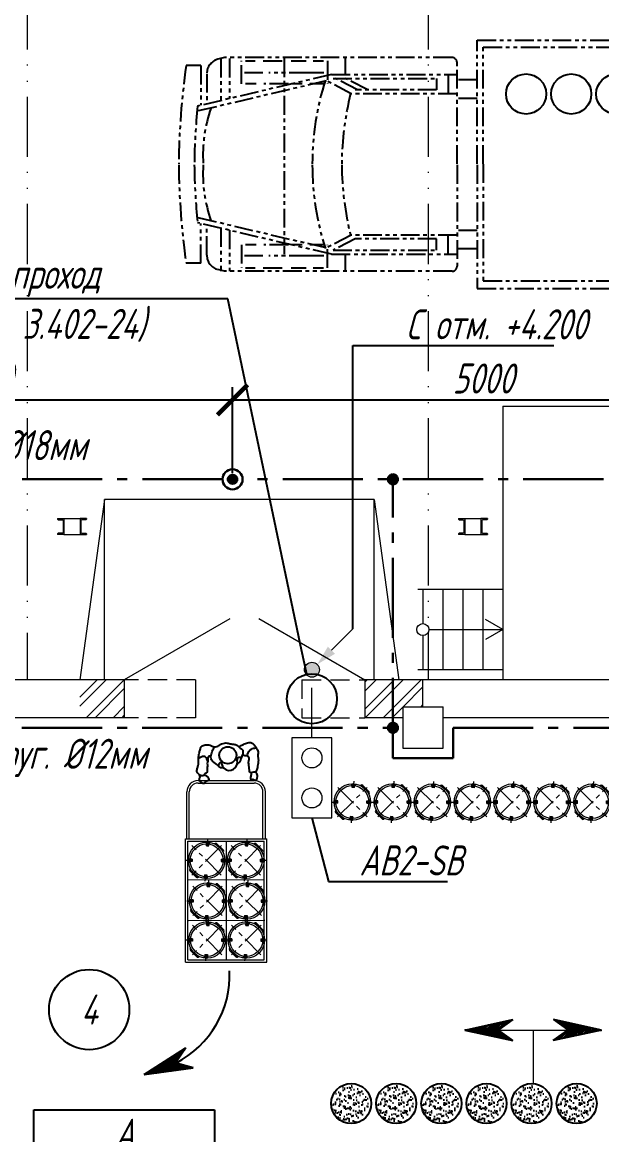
# Model space of a CAD drawing. Header units: millimetres. Extents: x -14296 to 10264, y -13087 to -5602.
# Drawn here: x -2922.3 to -2864.5, y -12672.6 to -12561.6 of the extents above; entities that cross this region are included whole.
import ezdxf
from ezdxf import colors
from ezdxf.entities.mleader import LeaderData, LeaderLine
from ezdxf.math import Vec2, Vec3

# ---------------------------------------------------------------- set-up
doc = ezdxf.new("R2010")
doc.units = ezdxf.units.MM
for name, pattern in [('ACAD_ISO12W100', [21, 12, -3, 0, -3, 0, -3]), ('CENTER', [50.8, 31.75, -6.35, 6.35, -6.35]), ('gost5', [7, 5, -2, 0]), ('gost6', [12, 8, -1.5, 1, -1.5]), ('HIDDEN2', [4.7625, 3.175, -1.5875]), ('PHANTOM2', [1.25, 0.625, -0.125, 0.125, -0.125, 0.125, -0.125])]:
    doc.linetypes.add(name, pattern=pattern)
doc.layers.get('Defpoints').update_dxf_attribs({"color": 33})
for name, color, linetype, lineweight in [('1', 4, 'Continuous', 15), ('Заземление (Вновь)', 6, 'gost6', 15), ('Заземление (Сущ)', 6, 'gost6', 25), ('КаБель контрольный (Вновь)', 142, 'gost5', 15), ('Линия выноска', 137, 'Continuous', 25), ('Размерная', 4, 'Continuous', 25), ('Рамка тонкая', 5, 'Continuous', 25), ('Строительный', 251, 'Continuous', 13), ('Текст', 7, 'Continuous', 20), ('Эл. аппараты (Вновь)', 93, 'Continuous', 15)]:
    doc.layers.add(name, color=color, linetype=linetype, lineweight=lineweight)
doc.layers.add('НОВЫЙ', color=7, linetype='Continuous')
doc.layers.add('орудован', color=7, linetype='Continuous')
doc.styles.add('gost shx', font='gost.shx', dxfattribs={"oblique": 15})
doc.styles.add('Simplex', font='simplex.shx', dxfattribs={"width": 0.7, "oblique": 15})
doc.dimstyles.new('ISO-25', dxfattribs={"dimtxt": 3, "dimasz": 2.5, "dimexe": 1.25, "dimexo": 0.625, "dimtad": 1, "dimtxsty": 'gost shx', "dimcen": 2.5, "dimclrt": 2, "dimadec": 0, "dimazin": 0, "dimtfac": 1, "dimtmove": 0, "dimatfit": 3, "dimfxl": 1, "dimarcsym": 0})

# ---------------------------------------------------------------- blocks, each defined once
blk = doc.blocks.new('*X471')
at = {"color": 0, "linetype": 'Continuous'}
for p, q in [((172.4, 557.87), (173.03, 558.51)), ((172.62, 557.88), (173.32, 558.57)), ((172.85, 557.88), (173.61, 558.64)), ((173.08, 557.88), (173.9, 558.7)), ((173.3, 557.88), (174.18, 558.76)), ((173.82, 558.18), (174.47, 558.83)), ((174.62, 558.75), (174.76, 558.89)), ((170.13, 557.86), (170.16, 557.88)), ((170.36, 557.86), (170.45, 557.95)), ((170.59, 557.86), (170.73, 558.01)), ((170.81, 557.86), (171.02, 558.07)), ((171.04, 557.86), (171.31, 558.13)), ((171.26, 557.86), (171.6, 558.2)), ((171.49, 557.87), (171.88, 558.26)), ((171.72, 557.87), (172.17, 558.32)), ((171.94, 557.87), (172.46, 558.39)), ((172.17, 557.87), (172.75, 558.45))]:
    blk.add_line(p, q, dxfattribs=at)
blk = doc.blocks.new('A$C54072D2E')
at = {"layer": 'НОВЫЙ', "color": 3}
for p, q in [((-1.44, 1.06), (0, 0.05)), ((3.37, 0.06), (-1.44, 1.06)), ((3.37, 0.06), (-1.42, -1.04)), ((-1.42, -1.04), (0, 0)), ((0, 0.05), (3.37, 0.06)), ((0, 0), (3.37, 0.06))]:
    blk.add_line(p, q, dxfattribs=at)
at = {"layer": 'НОВЫЙ', "color": 3, "xscale": -1, "rotation": 0.6223394794367199}
blk.add_blockref('*X471', (179.46, -555.91), dxfattribs=at)
at = {"layer": 'НОВЫЙ', "color": 3, "rotation": 180.6223394794367}
blk.add_blockref('*X471', (167.34, 559.73), dxfattribs=at)
blk = doc.blocks.new('A$C4C4C6647')
for p, q in [((-14.9, 15.3), (-14.9, -0.7)), ((-8.5, 15.3), (-14.9, 15.3)), ((-13.4, 14), (-14, 13.4)), ((-14, 13.4), (-14, 1.2)), ((-9.1, 14), (-13.4, 14)), ((-9.1, 14), (-8.5, 14.6)), ((-8.5, 15.3), (-8.5, 14.6)), ((-14, 1.2), (-13.4, 0.6)), ((-13.4, 0.6), (-9.1, 0.6)), ((-9.1, 0.6), (-8.5, 0)), ((-8.5, 0), (-8.5, -0.7)), ((-14.9, -0.7), (-8.5, -0.7))]:
    blk.add_line(p, q)
at = {"layer": 'Defpoints', "color": 0, "linetype": 'ByBlock'}
for p in [(-14.9, -0.6), (-8.5, -0.6)]:
    blk.add_point(p, dxfattribs=at)
blk = doc.blocks.new('A$C59454A50')
at = {"layer": '1', "color": 3}
for p, q in [((-0.8, 0.8), (0.8, 0.8)), ((-0.8, -0.8), (0.8, -0.8))]:
    blk.add_line(p, q, dxfattribs=at)
at = {"layer": '1', "color": 3, "yscale": 0.1, "zscale": 0.1}
for p, xscale in [((-2.29, -0.73), -0.1), ((2.29, -0.73), 0.1)]:
    blk.add_blockref('A$C4C4C6647', p, dxfattribs=dict(at, xscale=xscale))
blk = doc.blocks.new('A$C13DC7972')
at = {"layer": '1', "color": 3}
for p, q in [((-1.47, 1.47), (-1.03, 1.03)), ((-1.36, 1.19), (-1.39, 1.16)), ((-1.39, 1.16), (-1.28, 1.05)), ((-1.11, 0.94), (-1.37, 1.2)), ((-1.33, 1.16), (-1.3, 1.2)), ((-1.32, 1.22), (-1.21, 1.11)), ((-1.08, 1.37), (-1.31, 1.14)), ((-1.22, 1.32), (-1.11, 1.21)), ((-1.21, 1.11), (-1.11, 1.21)), ((-0.94, 1.11), (-1.2, 1.37)), ((-1.2, 1.3), (-1.16, 1.33)), ((-1.2, 1.03), (-1.03, 1.2)), ((-1.05, 1.26), (-1.18, 1.39)), ((-1.15, 1.36), (-1.13, 1.38)), ((-1.13, 1.38), (-1.06, 1.32)), ((-1.11, 0.94), (-0.94, 1.11)), ((-1.06, 1.32), (-1.09, 1.29)), ((1.01, 1.05), (1.29, 1.29)), ((1.56, 1.37), (1.09, 0.96)), ((1.26, 0.95), (1.1, 1.13)), ((1.13, 1.19), (1.27, 1.31)), ((1.22, 1.31), (1.15, 1.25)), ((1.15, 1.25), (1.17, 1.22)), ((1.17, 1.29), (1.38, 1.05)), ((1.17, 0.87), (1.45, 1.11)), ((1.3, 1.24), (1.19, 1.14)), ((1.28, 1.03), (1.19, 1.14)), ((1.24, 1.28), (1.22, 1.31)), ((1.28, 1.22), (1.25, 1.26)), ((1.39, 1.13), (1.28, 1.03)), ((1.41, 1.08), (1.37, 1.11)), ((-1.91, 0.45), (-1.91, -0.45)), ((-1.86, 0.45), (-1.86, -0.45)), ((-1.76, 0.6), (-1.72, 0.6)), ((-1.28, 1.05), (-1.25, 1.08)), ((1.17, 0.87), (1.01, 1.05)), ((1.34, 0.97), (1.32, 1)), ((1.46, 1.07), (1.34, 0.97)), ((1.43, 1.1), (1.46, 1.07)), ((1.76, 0.6), (1.72, 0.6)), ((1.86, 0.45), (1.86, -0.45)), ((1.91, 0.45), (1.91, -0.45)), ((-1.76, -0.6), (-1.72, -0.6)), ((-1.09, -0.96), (-1.56, -1.37)), ((-1.32, -0.97), (-1.46, -1.09)), ((-1.17, -0.87), (-1.45, -1.11)), ((-1.45, -1.04), (-1.38, -0.98)), ((-1.43, -1.06), (-1.45, -1.04)), ((-1.43, -0.99), (-1.22, -1.23)), ((-1.37, -1.11), (-1.41, -1.08)), ((-1.39, -1.13), (-1.28, -1.03)), ((-1.38, -0.98), (-1.36, -1)), ((-1.01, -1.05), (-1.29, -1.29)), ((-1.19, -1.14), (-1.28, -1.03)), ((-1.1, -1.13), (-1.26, -0.95)), ((-1.01, -1.05), (-1.17, -0.87)), ((0.94, -1.11), (1.11, -0.94)), ((1.03, -1.03), (1.47, -1.47)), ((1.03, -1.2), (1.2, -1.03)), ((1.11, -0.94), (1.37, -1.2)), ((1.37, -1.08), (1.14, -1.31)), ((1.26, -1.05), (1.39, -1.18)), ((1.32, -1.06), (1.29, -1.09)), ((1.38, -1.13), (1.32, -1.06)), ((1.76, -0.6), (1.72, -0.6)), ((-1.3, -1.24), (-1.19, -1.14)), ((-1.25, -1.26), (-1.28, -1.22)), ((-1.28, -1.28), (-1.25, -1.31)), ((-1.25, -1.31), (-1.13, -1.21)), ((-1.13, -1.21), (-1.16, -1.18)), ((0.94, -1.11), (1.2, -1.37)), ((1.05, -1.28), (1.08, -1.25)), ((1.16, -1.39), (1.05, -1.28)), ((1.11, -1.21), (1.21, -1.11)), ((1.22, -1.32), (1.11, -1.21)), ((1.16, -1.33), (1.2, -1.3)), ((1.19, -1.36), (1.16, -1.39)), ((1.32, -1.22), (1.21, -1.11)), ((1.3, -1.2), (1.33, -1.16)), ((1.36, -1.15), (1.38, -1.13))]:
    blk.add_line(p, q, dxfattribs=at)
at = {"layer": '1', "color": 3, "linetype": 'CENTER', "ltscale": 0.07}
for p, q in [((0, 2.07), (0, -2.08)), ((-2.08, 0), (2.07, 0))]:
    blk.add_line(p, q, dxfattribs=at)
at = {"layer": '1', "color": 3}
for radius in [1.82, 1.64]:
    blk.add_circle((0, 0), radius, dxfattribs=at)
for centre, radius, start, end in [((-1.23, 1.23), 0.09, 83.948, 186.052), ((-1.23, 1.23), 0.09, 263.948, 6.052), ((1.3, 1.15), 0.09, 170.2901, 272.3942), ((1.3, 1.15), 0.09, 350.2901, 92.3942), ((-1.76, 0.45), 0.15, 90, 180), ((-1.76, 0.45), 0.1, 90, 180), ((1.76, 0.45), 0.15, 0, 90), ((1.76, 0.45), 0.1, 0, 90), ((-1.76, -0.45), 0.15, 180, 270), ((-1.76, -0.45), 0.1, 180, 270), ((-1.3, -1.15), 0.09, 350.2901, 92.3942), ((1.76, -0.45), 0.15, 270, 0), ((1.76, -0.45), 0.1, 270, 0), ((-1.3, -1.15), 0.09, 170.2901, 272.3942), ((1.23, -1.23), 0.09, 83.948, 186.052), ((1.23, -1.23), 0.09, 263.948, 6.052)]:
    blk.add_arc(centre, radius, start, end, dxfattribs=at)
blk = doc.blocks.new('A$C2C4D244A')
at = {"layer": 'Эл. аппараты (Вновь)'}
for p, q in [((4, 8), (0, 8)), ((0, 8), (0, 0)), ((4, 0), (4, 8)), ((0, 0), (4, 0))]:
    blk.add_line(p, q, dxfattribs=at)
for centre in [(2, 6), (2, 2)]:
    blk.add_circle(centre, 1, dxfattribs=at)
blk = doc.blocks.new('_None')
blk = doc.blocks.new('_DotBlank')
at = {"color": 0, "linetype": 'ByBlock', "lineweight": -2}
blk.add_line((-0.5, 0), (-1, 0), dxfattribs=at)
blk.add_circle((0, 0), 0.5, dxfattribs=at)
blk = doc.blocks.new('_ArchTick')
at = {"color": 0, "const_width": 0.15}
blk.add_lwpolyline([(-0.5, -0.5), (0.5, 0.5)], dxfattribs=at)
blk = doc.blocks.new('*D1055')
at = {"layer": 'Defpoints', "color": 0, "lineweight": 15, "transparency": 16777216}
for p in [(-2901.31, -12599.24), (-2951.31, -12607.17), (-2901.31, -12607.17)]:
    blk.add_point(p, dxfattribs=at)
at = {"layer": 'Размерная', "color": 0, "lineweight": -2, "transparency": 16777216}
for p, q in [((-2951.31, -12606.55), (-2951.31, -12597.99)), ((-2901.31, -12606.55), (-2901.31, -12597.99)), ((-2951.31, -12599.24), (-2901.31, -12599.24))]:
    blk.add_line(p, q, dxfattribs=at)
at = {"layer": 'Размерная', "color": 0, "lineweight": -2, "transparency": 16777216, "xscale": 3, "yscale": 3, "zscale": 3, "rotation": 180}
blk.add_blockref('_ArchTick', (-2951.31, -12599.24), dxfattribs=at)
at = {"layer": 'Размерная', "color": 0, "lineweight": -2, "transparency": 16777216, "xscale": 3, "yscale": 3, "zscale": 3}
blk.add_blockref('_ArchTick', (-2901.31, -12599.24), dxfattribs=at)
at = {"layer": 'Размерная', "color": 2, "lineweight": 20, "transparency": 16777216, "insert": (-2926.31, -12597.11), "char_height": 3, "attachment_point": 5, "style": 'Simplex'}
blk.add_mtext('5000', dxfattribs=at)
blk = doc.blocks.new('*D1057')
at = {"layer": 'Defpoints', "color": 0, "lineweight": 15, "transparency": 16777216}
for p in [(-2851.31, -12599.24), (-2901.31, -12607.17), (-2851.31, -12607.17)]:
    blk.add_point(p, dxfattribs=at)
at = {"layer": 'Размерная', "color": 0, "lineweight": -2, "transparency": 16777216}
for p, q in [((-2901.31, -12606.55), (-2901.31, -12597.99)), ((-2851.31, -12606.55), (-2851.31, -12597.99)), ((-2901.31, -12599.24), (-2851.31, -12599.24))]:
    blk.add_line(p, q, dxfattribs=at)
at = {"layer": 'Размерная', "color": 0, "lineweight": -2, "transparency": 16777216, "xscale": 3, "yscale": 3, "zscale": 3, "rotation": 180}
blk.add_blockref('_ArchTick', (-2901.31, -12599.24), dxfattribs=at)
at = {"layer": 'Размерная', "color": 0, "lineweight": -2, "transparency": 16777216, "xscale": 3, "yscale": 3, "zscale": 3}
blk.add_blockref('_ArchTick', (-2851.31, -12599.24), dxfattribs=at)
at = {"layer": 'Размерная', "color": 2, "lineweight": 20, "transparency": 16777216, "insert": (-2876.31, -12597.11), "char_height": 3, "attachment_point": 5, "style": 'Simplex'}
blk.add_mtext('5000', dxfattribs=at)

msp = doc.modelspace()

# ---------------------------------------------------------------- hatches: boundary and pattern name
h = msp.add_hatch()
h.set_pattern_fill('AR-SAND', color=256, scale=0.013959, angle=17.7879354)
h.set_pattern_definition([(55.287935, (-3389.0016, -13171.4885), (-0.22996813, 0.64367642), [0, -0.53891865, 0, -0.60273797, 0, -0.5761466]), (25.28794, (-3389.0016, -13171.4885), (0.2918029, 1.1444531), [0, -0.29073243, 0, -0.4857359, 0, -0.18613967]), (345.28794, (-3389.4169, -13171.6217), (1.05072796, 0.33921465), [0, -0.17727587, 0, -0.63819314, 0, -0.8331966]), (335.28794, (-3389.4169, -13171.6217), (0.9198104, 0.6219095), [0, -0.08863794, 0, -0.41837106, 0, -0.47864486])])
h.paths.add_polyline_path([(-2891.32169, -12670.11448, 1), (-2887.77731, -12668.97732, 1)])
h = msp.add_hatch()
h.set_pattern_fill('AR-SAND', color=256, scale=0.013959, angle=17.7879354)
h.set_pattern_definition([(55.287935, (-3384.5016, -13171.4885), (-0.22996813, 0.64367642), [0, -0.53891865, 0, -0.60273797, 0, -0.5761466]), (25.28794, (-3384.5016, -13171.4885), (0.2918029, 1.1444531), [0, -0.29073243, 0, -0.4857359, 0, -0.18613967]), (345.28794, (-3384.9169, -13171.6217), (1.05072796, 0.33921465), [0, -0.17727587, 0, -0.63819314, 0, -0.8331966]), (335.28794, (-3384.9169, -13171.6217), (0.9198104, 0.6219095), [0, -0.08863794, 0, -0.41837106, 0, -0.47864486])])
h.paths.add_polyline_path([(-2886.82169, -12670.11448, 1), (-2883.27731, -12668.97732, 1)])
h = msp.add_hatch()
h.set_pattern_fill('AR-SAND', color=256, scale=0.013959, angle=17.7879354)
h.set_pattern_definition([(55.287935, (-3380.0016, -13171.4885), (-0.22996813, 0.64367642), [0, -0.53891865, 0, -0.60273797, 0, -0.5761466]), (25.28794, (-3380.0016, -13171.4885), (0.2918029, 1.1444531), [0, -0.29073243, 0, -0.4857359, 0, -0.18613967]), (345.28794, (-3380.4169, -13171.6217), (1.05072796, 0.33921465), [0, -0.17727587, 0, -0.63819314, 0, -0.8331966]), (335.28794, (-3380.4169, -13171.6217), (0.9198104, 0.6219095), [0, -0.08863794, 0, -0.41837106, 0, -0.47864486])])
h.paths.add_polyline_path([(-2882.32169, -12670.11448, 1), (-2878.77731, -12668.97732, 1)])
h = msp.add_hatch()
h.set_pattern_fill('AR-SAND', color=256, scale=0.013959, angle=17.7879354)
h.set_pattern_definition([(55.287935, (-3375.5016, -13171.4885), (-0.22996813, 0.64367642), [0, -0.53891865, 0, -0.60273797, 0, -0.5761466]), (25.28794, (-3375.5016, -13171.4885), (0.2918029, 1.1444531), [0, -0.29073243, 0, -0.4857359, 0, -0.18613967]), (345.28794, (-3375.9169, -13171.6217), (1.05072796, 0.33921465), [0, -0.17727587, 0, -0.63819314, 0, -0.8331966]), (335.28794, (-3375.9169, -13171.6217), (0.9198104, 0.6219095), [0, -0.08863794, 0, -0.41837106, 0, -0.47864486])])
h.paths.add_polyline_path([(-2877.82169, -12670.11448, 1), (-2874.27731, -12668.97732, 1)])
h = msp.add_hatch()
h.set_pattern_fill('AR-SAND', color=256, scale=0.013959, angle=17.7879354)
h.set_pattern_definition([(55.287935, (-3371.0016, -13171.4885), (-0.22996813, 0.64367642), [0, -0.53891865, 0, -0.60273797, 0, -0.5761466]), (25.28794, (-3371.0016, -13171.4885), (0.2918029, 1.1444531), [0, -0.29073243, 0, -0.4857359, 0, -0.18613967]), (345.28794, (-3371.4169, -13171.6217), (1.05072796, 0.33921465), [0, -0.17727587, 0, -0.63819314, 0, -0.8331966]), (335.28794, (-3371.4169, -13171.6217), (0.9198104, 0.6219095), [0, -0.08863794, 0, -0.41837106, 0, -0.47864486])])
h.paths.add_polyline_path([(-2873.32169, -12670.11448, 1), (-2869.77731, -12668.97732, 1)])
h = msp.add_hatch()
h.set_pattern_fill('AR-SAND', color=256, scale=0.013959, angle=17.7879354)
h.set_pattern_definition([(55.287935, (-3366.5016, -13171.4885), (-0.22996813, 0.64367642), [0, -0.53891865, 0, -0.60273797, 0, -0.5761466]), (25.28794, (-3366.5016, -13171.4885), (0.2918029, 1.1444531), [0, -0.29073243, 0, -0.4857359, 0, -0.18613967]), (345.28794, (-3366.9169, -13171.6217), (1.05072796, 0.33921465), [0, -0.17727587, 0, -0.63819314, 0, -0.8331966]), (335.28794, (-3366.9169, -13171.6217), (0.9198104, 0.6219095), [0, -0.08863794, 0, -0.41837106, 0, -0.47864486])])
h.paths.add_polyline_path([(-2868.82169, -12670.11448, 1), (-2865.27731, -12668.97732, 1)])
at = {"layer": 'Заземление (Вновь)'}
msp.add_hatch(color=256, dxfattribs=at).paths.add_polyline_path([(-2900.80898, -12607.17393, 1), (-2901.80898, -12607.17393, 1)])
at = {"layer": 'Заземление (Сущ)', "lineweight": 30}
for points in [[(-2884.80898, -12607.17393, 1), (-2885.80898, -12607.17393, 1)], [(-2884.80898, -12631.97393, 1), (-2885.80898, -12631.97393, 1)]]:
    msp.add_hatch(color=256, dxfattribs=at).paths.add_polyline_path(points)
at = {"layer": 'КаБель контрольный (Вновь)', "linetype": 'ByBlock'}
msp.add_hatch(color=256, dxfattribs=at).paths.add_polyline_path([(-2894.13928, -12626.17393, 1), (-2892.63928, -12626.17393, 1)])
at = {"layer": 'Строительный'}
h = msp.add_hatch(dxfattribs=at)
h.set_pattern_fill('ANSI32', color=256, scale=0.2)
h.set_pattern_definition([(45, (-3538.7162, -13086.7406), (-1.3470384, 1.3470384), []), (45, (-3537.8182, -13086.7406), (-1.3470384, 1.3470384), [])])
h.paths.add_polyline_path([(-2884.30898, -12629.88466), (-2882.30898, -12629.88466), (-2882.30898, -12627.17393), (-2888.10898, -12627.17393), (-2888.10898, -12630.97393), (-2884.30898, -12630.97393)])
h.paths.add_polyline_path([(-2912.10898, -12630.97393), (-2912.10898, -12627.17393), (-2916.54897, -12627.17393), (-2916.54897, -12630.97393)])

# ---------------------------------------------------------------- linework, layer by layer
at = {"color": 3, "linetype": 'PHANTOM2', "ltscale": 3}
for p, q in [((-2876.89021, -12563.35256), (-2839.42516, -12563.35256)), ((-2876.89021, -12575.6815), (-2876.89021, -12563.35256)), ((-2876.28929, -12564.03886), (-2840.11192, -12564.03886)), ((-2876.28929, -12575.6815), (-2876.28929, -12564.03886)), ((-2902.12295, -12565.07458), (-2902.76398, -12565.24634)), ((-2902.49057, -12565.18183), (-2902.49057, -12569.3747)), ((-2879.40968, -12565.07471), (-2902.12345, -12565.07471)), ((-2901.62809, -12565.18183), (-2901.62809, -12569.17147)), ((-2900.4125, -12567.71469), (-2900.4125, -12565.41999)), ((-2900.01189, -12565.41999), (-2899.05491, -12565.41999)), ((-2898.24321, -12565.41999), (-2896.01112, -12565.41999)), ((-2896.16466, -12565.16335), (-2896.16466, -12584.68759)), ((-2895.46999, -12565.41999), (-2893.95481, -12565.41999)), ((-2893.25133, -12565.41999), (-2892.2494, -12565.41999)), ((-2891.84879, -12565.41999), (-2891.84879, -12567.71469)), ((-2890.0668, -12565.18183), (-2890.0668, -12566.76934)), ((-2878.90968, -12575.6815), (-2878.90968, -12565.57471)), ((-2904.47738, -12565.87907), (-2905.93766, -12565.87907)), ((-2891.43988, -12566.77087), (-2904.79146, -12569.91684)), ((-2904.47738, -12565.87907), (-2904.47738, -12569.84284)), ((-2903.87575, -12566.69523), (-2903.87575, -12569.69733)), ((-2898.29732, -12566.60134), (-2900.10888, -12566.60134)), ((-2893.79247, -12566.60134), (-2897.70207, -12566.60134)), ((-2892.20105, -12566.60134), (-2894.00054, -12566.60134)), ((-2891.43988, -12566.76934), (-2878.90968, -12566.76934)), ((-2879.81421, -12566.76934), (-2879.81421, -12568.68829)), ((-2891.97019, -12567.40126), (-2904.84341, -12570.43451)), ((-2898.94669, -12567.71469), (-2900.01189, -12567.71469)), ((-2895.74056, -12567.71469), (-2898.1891, -12567.71469)), ((-2894.37034, -12567.71469), (-2895.43554, -12567.71469)), ((-2892.20579, -12567.71469), (-2893.61275, -12567.71469)), ((-2889.47014, -12568.68829), (-2892.04098, -12567.33238)), ((-2891.28394, -12567.17413), (-2880.9506, -12567.17413)), ((-2888.84698, -12568.30975), (-2891.04873, -12567.17413)), ((-2887.82768, -12568.30975), (-2890.02943, -12567.17413)), ((-2880.9506, -12567.17413), (-2880.9506, -12568.30975)), ((-2876.89021, -12567.31641), (-2878.90968, -12567.31641)), ((-2878.90968, -12568.68829), (-2889.54228, -12568.68829)), ((-2880.9506, -12568.30975), (-2889.0822, -12568.30975)), ((-2876.89021, -12569.15171), (-2879.00334, -12569.15171)), ((-2878.90968, -12575.80041), (-2878.90968, -12585.9072)), ((-2876.89021, -12575.80041), (-2876.89021, -12588.12935)), ((-2876.28929, -12575.71693), (-2876.28929, -12587.35957)), ((-2891.97019, -12584.08065), (-2904.84341, -12581.04739)), ((-2891.43988, -12584.71104), (-2904.79146, -12581.56506)), ((-2904.47738, -12585.60284), (-2904.47738, -12581.63907)), ((-2903.87575, -12584.78668), (-2903.87575, -12581.78458)), ((-2902.49057, -12582.10721), (-2902.49057, -12586.4072)), ((-2901.62809, -12582.31043), (-2901.62809, -12586.4072)), ((-2876.89021, -12582.3302), (-2879.00334, -12582.3302)), ((-2889.47014, -12582.79362), (-2892.04098, -12584.14953)), ((-2889.0822, -12583.17216), (-2891.28394, -12584.30778)), ((-2878.90968, -12582.79362), (-2889.54228, -12582.79362)), ((-2880.9506, -12583.17216), (-2889.0822, -12583.17216)), ((-2880.9506, -12584.30778), (-2880.9506, -12583.17216)), ((-2879.81421, -12584.71257), (-2879.81421, -12582.79362)), ((-2900.4125, -12583.76721), (-2900.4125, -12586.06192)), ((-2898.94669, -12583.76721), (-2900.01189, -12583.76721)), ((-2895.74056, -12583.76721), (-2898.1891, -12583.76721)), ((-2894.37034, -12583.76721), (-2895.43554, -12583.76721)), ((-2892.20579, -12583.76721), (-2893.61275, -12583.76721)), ((-2891.84879, -12586.06192), (-2891.84879, -12583.76721)), ((-2891.43988, -12584.71257), (-2878.90968, -12584.71257)), ((-2891.28394, -12584.30778), (-2880.9506, -12584.30778)), ((-2890.0668, -12584.71257), (-2890.0668, -12586.4072)), ((-2876.89021, -12584.1655), (-2878.90968, -12584.1655)), ((-2904.47738, -12585.60284), (-2905.93766, -12585.60284)), ((-2898.29732, -12584.88057), (-2900.10888, -12584.88057)), ((-2893.79247, -12584.88057), (-2897.70207, -12584.88057)), ((-2892.20105, -12584.88057), (-2894.00054, -12584.88057)), ((-2902.12295, -12586.40733), (-2902.76398, -12586.23557)), ((-2879.40968, -12586.4072), (-2902.12345, -12586.4072)), ((-2900.01189, -12586.06192), (-2899.05491, -12586.06192)), ((-2898.24321, -12586.06192), (-2896.01112, -12586.06192)), ((-2895.46999, -12586.06192), (-2893.95481, -12586.06192)), ((-2893.25133, -12586.06192), (-2892.2494, -12586.06192)), ((-2876.28929, -12587.35957), (-2840.11192, -12587.35957)), ((-2876.89021, -12588.12935), (-2839.42516, -12588.12935))]:
    msp.add_line(p, q, dxfattribs=at)
for centre, radius, start, end in [((-2902.37575, -12566.69523), 1.5, 105, 180), ((-2879.40968, -12565.57471), 0.5, 0, 90), ((-2831.23421, -12576.46612), 75.44993, 171.9337007, 179.4041593), ((-2866.39772, -12575.63366), 26.95344, 162.0620922, 180.1016922), ((-2859.53599, -12576.0152), 30.88787, 166.2137243, 179.38099), ((-2843.22657, -12576.3566), 61.90077, 174.0285083, 179.3751089), ((-2890.46875, -12574.777), 13.79105, 160.1973035, 183.7605018), ((-2831.23421, -12575.01579), 75.44993, 180.5958407, 188.0662993), ((-2843.22657, -12575.1253), 61.90077, 180.6248911, 185.9714917), ((-2890.46875, -12576.70491), 13.79105, 176.2394982, 199.8026965), ((-2866.39772, -12575.84824), 26.95344, 179.8983078, 197.9379078), ((-2859.53599, -12575.46671), 30.88787, 180.61901, 193.7862757), ((-2902.37575, -12584.78668), 1.5, 180, 255), ((-2879.40968, -12585.9072), 0.5, 270, 0)]:
    msp.add_arc(centre, radius, start, end, dxfattribs=at)
at = {"layer": '1', "color": 3}
for p, q in [((-2904.74847, -12637.24362), (-2899.14847, -12637.24362)), ((-2904.74847, -12637.49362), (-2899.14847, -12637.49362)), ((-2905.87347, -12643.04862), (-2905.87347, -12638.36862)), ((-2905.62347, -12643.04862), (-2905.62347, -12638.36862)), ((-2898.27347, -12643.04862), (-2898.27347, -12638.36862)), ((-2898.02347, -12643.04862), (-2898.02347, -12638.36862)), ((-2906.00847, -12655.36862), (-2906.00847, -12643.04862)), ((-2906.00847, -12643.04862), (-2897.88847, -12643.04862)), ((-2905.75847, -12655.11862), (-2905.75847, -12643.29862)), ((-2905.75847, -12643.29862), (-2898.13847, -12643.29862)), ((-2901.94847, -12643.29862), (-2901.94847, -12655.11862)), ((-2898.13847, -12655.11862), (-2898.13847, -12643.29862)), ((-2897.88847, -12655.36862), (-2897.88847, -12643.04862)), ((-2898.11571, -12647.14853), (-2905.73558, -12647.19332)), ((-2898.09189, -12651.20121), (-2905.71176, -12651.246)), ((-2906.00847, -12655.36862), (-2897.88847, -12655.36862)), ((-2905.75847, -12655.11862), (-2898.13847, -12655.11862)), ((-2878.15019, -12662.15714), (-2864.49552, -12662.15714)), ((-2871.32286, -12662.15714), (-2871.32286, -12667.41386))]:
    msp.add_line(p, q, dxfattribs=at)
for centre, radius, start, end in [((-2904.74847, -12638.36862), 1.125, 90, 180), ((-2904.74847, -12638.36862), 0.875, 90, 180), ((-2899.14847, -12638.36862), 1.125, 0, 90), ((-2899.14847, -12638.36862), 0.875, 0, 90)]:
    msp.add_arc(centre, radius, start, end, dxfattribs=at)
at = {"layer": 'Заземление (Вновь)'}
msp.add_circle((-2901.30898, -12607.17393), 0.5, dxfattribs=at)
at = {"layer": 'Заземление (Сущ)', "lineweight": 30}
for p, q in [((-2902.30898, -12607.17393), (-2950.30898, -12607.17393)), ((-2852.30898, -12607.17393), (-2900.30898, -12607.17393)), ((-2885.30898, -12634.99596), (-2885.30898, -12607.17393)), ((-2934.32898, -12631.97393), (-2885.30898, -12631.97393)), ((-2879.30898, -12634.99596), (-2879.30898, -12631.97393)), ((-2879.30898, -12631.97393), (-2830.32898, -12631.97393)), ((-2885.30898, -12634.99596), (-2879.30898, -12634.99596))]:
    msp.add_line(p, q, dxfattribs=at)
at = {"layer": 'Заземление (Сущ)', "linetype": 'ByBlock', "lineweight": 30}
msp.add_circle((-2901.30898, -12607.17393), 1, dxfattribs=at)
at = {"layer": 'Заземление (Сущ)', "lineweight": 30}
for centre in [(-2885.30898, -12607.17393), (-2885.30898, -12631.97393)]:
    msp.add_circle(centre, 0.5, dxfattribs=at)
at = {"layer": 'КаБель контрольный (Вновь)', "linetype": 'ByBlock'}
msp.add_line((-2891.44473, -12624.22939), (-2889.32341, -12622.10807), dxfattribs=at)
at = {"layer": 'КаБель контрольный (Вновь)'}
msp.add_line((-2893.38928, -12632.97393), (-2893.38928, -12626.17393), dxfattribs=at)
at = {"layer": 'КаБель контрольный (Вновь)', "linetype": 'ByBlock'}
msp.add_circle((-2893.38928, -12626.17393), 0.75, dxfattribs=at)
msp.add_solid([(-2891.09118, -12624.58294), (-2891.79829, -12623.87584), (-2892.85895, -12625.6436)], dxfattribs=at)
at = {"layer": 'НОВЫЙ', "color": 3}
for centre in [(-2872.02313, -12568.71249), (-2867.52313, -12568.71249), (-2863.02313, -12568.71249), (-2889.4758, -12669.47379), (-2884.9758, -12669.47379), (-2880.4758, -12669.47379), (-2875.9758, -12669.47379), (-2871.4758, -12669.47379), (-2866.9758, -12669.47379)]:
    msp.add_circle(centre, 2, dxfattribs=at)
msp.add_arc((-2911.50324, -12656.6322), 9.91048, 297.3601475, 2.3328071, dxfattribs=at)
at = {"layer": 'орудован', "color": 3, "ltscale": 0.3}
msp.add_circle((-2901.7849, -12634.71188), 0.85449, dxfattribs=at)
at = {"layer": 'орудован', "color": 3, "lineweight": -2, "ltscale": 0.3}
for centre, radius, start, end in [((-2902.41777, -12635.72248), 0.30194, 89.1909275, 194.8259853), ((-2900.61349, -12635.17273), 0.24831, 55.159309, 189.931819)]:
    msp.add_arc(centre, radius, start, end, dxfattribs=at)
at = {"layer": 'орудован', "color": 3, "ltscale": 0.3}
msp.add_arc((-2901.62089, -12635.43113), 0.79269, 170.6183342, 35.072418, dxfattribs=at)
for points in [[(-2902.23357, -12635.96053), (-2902.4886, -12635.95942), (-2902.689, -12635.82017), (-2902.86109, -12635.65193), (-2903.40207, -12635.17989), (-2903.44971, -12634.68766), (-2903.30005, -12634.23926), (-2903.11695, -12633.95016), (-2902.87613, -12633.8377), (-2902.52952, -12633.6424), (-2901.96705, -12633.48091), (-2901.53917, -12633.55813), (-2901.17429, -12633.61434), (-2900.86755, -12633.69046), (-2900.62297, -12633.94665), (-2900.34242, -12634.12558), (-2900.29916, -12634.56956), (-2900.39957, -12634.85909), (-2900.47118, -12635.09337), (-2900.56961, -12635.33631), (-2900.87726, -12635.60908)], [(-2900.68114, -12633.85861), (-2900.20741, -12633.62445), (-2899.82827, -12633.45995), (-2899.55902, -12633.43295), (-2899.29329, -12633.5514), (-2899.15663, -12633.68828), (-2898.93735, -12633.99313), (-2898.75092, -12634.38689), (-2898.78904, -12634.71385), (-2898.73556, -12635.19682), (-2898.80626, -12635.80727), (-2898.84352, -12636.03548), (-2898.92376, -12636.21344), (-2898.99099, -12636.36251), (-2899.09328, -12636.40122), (-2899.34342, -12636.4263), (-2899.56677, -12636.4487), (-2899.61584, -12636.31903), (-2899.64124, -12636.0658), (-2899.67202, -12635.75884), (-2899.7084, -12635.39606), (-2899.66209, -12635.11237), (-2899.68196, -12634.91425), (-2899.81052, -12634.80911), (-2900.09601, -12634.7625), (-2900.34948, -12634.70663), (-2900.41057, -12634.92372), (-2900.47006, -12635.08008)], [(-2903.4804, -12634.84755), (-2903.66314, -12634.79401), (-2903.7555, -12634.88217), (-2903.76303, -12635.20651), (-2903.81879, -12635.39684), (-2903.82502, -12635.66511), (-2903.83084, -12635.91592), (-2903.83666, -12636.16671), (-2903.84152, -12636.37571), (-2904.09156, -12636.61441), (-2904.12251, -12636.66525), (-2904.28914, -12636.75636), (-2904.42292, -12636.75325), (-2904.63569, -12636.62374), (-2904.8372, -12636.41265), (-2904.82902, -12636.06028), (-2904.73556, -12635.7413), (-2904.70026, -12635.43635), (-2904.71273, -12635.0368), (-2904.6758, -12634.80214), (-2904.63838, -12634.51244), (-2904.54496, -12634.1827), (-2904.49291, -12633.98963), (-2904.33461, -12633.7887), (-2903.9472, -12633.66777), (-2903.66544, -12633.68157), (-2903.42598, -12633.76802), (-2903.06127, -12633.91511)], [(-2899.86724, -12634.79312), (-2899.58624, -12634.21221), (-2899.22899, -12634.01973), (-2898.95372, -12633.96898)], [(-2903.79217, -12635.31372), (-2904.02999, -12634.8788), (-2904.18943, -12634.83208), (-2904.44227, -12634.89358), (-2904.71273, -12635.0368)], [(-2904.593, -12636.65759), (-2904.627, -12636.77364), (-2904.58262, -12636.85481), (-2904.61242, -12636.95654), (-2904.65434, -12637.0996), (-2904.51907, -12637.34697), (-2904.28847, -12637.48735), (-2904.10566, -12637.49159), (-2903.87724, -12637.25106), (-2903.69582, -12637.21135), (-2903.86819, -12636.80607), (-2904.115, -12636.65386), (-2904.03604, -12636.55397)], [(-2899.4423, -12636.45311), (-2899.49976, -12636.80505), (-2899.53065, -12636.99427), (-2899.47945, -12637.12957), (-2899.28874, -12637.11045), (-2899.13661, -12637.17905), (-2898.96072, -12637.20777), (-2898.85707, -12636.97791), (-2898.81524, -12636.72174), (-2899.01003, -12636.37577)]]:
    msp.add_spline(points, degree=3, dxfattribs=at)
at = {"layer": 'Рамка тонкая'}
for p, q in [((-2921.12173, -12670.0879), (-2903.12173, -12670.0879)), ((-2921.12173, -12679.0879), (-2921.12173, -12670.0879)), ((-2903.12173, -12670.0879), (-2903.12173, -12679.0879))]:
    msp.add_line(p, q, dxfattribs=at)
msp.add_circle((-2915.61386, -12660.09786), 4, dxfattribs=at)
at = {"layer": 'Строительный', "linetype": 'ACAD_ISO12W100', "ltscale": 0.5}
for p, q in [((-2921.80681, -12536.88466), (-2921.80681, -12627.17393)), ((-2881.80681, -12536.88466), (-2881.80681, -12627.17393))]:
    msp.add_line(p, q, dxfattribs=at)
at = {"layer": 'Строительный'}
for p, q in [((-2874.32898, -12599.88466), (-2829.90898, -12599.88466)), ((-2874.32898, -12599.88466), (-2874.32898, -12627.17393)), ((-2914.08928, -12609.17393), (-2916.54897, -12627.17393)), ((-2887.18928, -12609.17393), (-2914.08928, -12609.17393)), ((-2914.08928, -12627.17393), (-2914.08928, -12609.17393)), ((-2887.18928, -12627.17393), (-2887.18928, -12609.17393)), ((-2887.18928, -12609.17393), (-2884.72959, -12627.17393)), ((-2874.32898, -12618.17393), (-2882.82898, -12618.17393)), ((-2882.32898, -12618.17393), (-2882.32898, -12621.57393)), ((-2880.32898, -12618.17393), (-2880.32898, -12626.17393)), ((-2878.32898, -12618.17393), (-2878.32898, -12626.17393)), ((-2876.32898, -12618.17393), (-2876.32898, -12626.17393)), ((-2901.57064, -12621.08962), (-2912.10898, -12627.17393)), ((-2898.69736, -12621.06073), (-2888.10898, -12627.17393)), ((-2874.32781, -12622.17393), (-2876.05906, -12621.17254)), ((-2881.72898, -12622.17393), (-2874.32898, -12622.17393)), ((-2874.32781, -12622.17393), (-2876.06067, -12623.17254)), ((-2882.32898, -12622.77393), (-2882.32898, -12626.17393)), ((-2874.32898, -12626.17393), (-2882.82898, -12626.17393)), ((-2912.10898, -12627.17393), (-2964.72869, -12627.17393)), ((-2912.10898, -12627.17393), (-2912.10898, -12630.97393)), ((-2904.98928, -12627.17393), (-2904.98928, -12630.97393)), ((-2819.50898, -12627.17393), (-2888.10898, -12627.17393)), ((-2888.10898, -12627.17393), (-2888.10898, -12630.97393)), ((-2882.30898, -12629.88466), (-2882.30898, -12627.17393)), ((-2884.30898, -12629.88466), (-2884.30898, -12633.99596)), ((-2884.30898, -12629.88466), (-2880.30898, -12629.88466)), ((-2880.30898, -12633.99596), (-2880.30898, -12629.88466)), ((-2912.10898, -12630.97393), (-2935.32898, -12630.97393)), ((-2884.30898, -12630.97393), (-2888.10898, -12630.97393)), ((-2829.32898, -12630.97393), (-2880.30898, -12630.97393)), ((-2884.30898, -12633.99596), (-2880.30898, -12633.99596))]:
    msp.add_line(p, q, dxfattribs=at)
at = {"layer": 'Строительный', "linetype": 'HIDDEN2', "ltscale": 0.6}
for p, q in [((-2904.98928, -12627.17393), (-2912.10898, -12627.17393)), ((-2894.38928, -12627.17393), (-2894.38928, -12630.97393)), ((-2894.38928, -12627.17393), (-2888.10898, -12627.17393)), ((-2904.98928, -12630.97393), (-2912.10898, -12630.97393)), ((-2894.38928, -12630.97393), (-2888.10898, -12630.97393))]:
    msp.add_line(p, q, dxfattribs=at)
at = {"layer": 'Строительный'}
msp.add_circle((-2882.32898, -12622.17393), 0.6, dxfattribs=at)

# ---------------------------------------------------------------- block references
at = {"layer": '1', "color": 3}
for p, rotation in [((-2889.35292, -12639.38603), 45), ((-2885.35292, -12639.38603), 45), ((-2881.37976, -12639.39715), 45), ((-2877.39548, -12639.39715), 45), ((-2873.4112, -12639.39715), 45), ((-2869.42693, -12639.39715), 45), ((-2865.44265, -12639.39715), 45), ((-2903.89592, -12645.20714), 224.9999999999999), ((-2899.98772, -12645.20714), 224.9999999999999), ((-2903.80256, -12649.25941), 224.9999999999999), ((-2899.89436, -12649.25941), 224.9999999999999), ((-2903.84921, -12653.15442), 224.9999999999999), ((-2899.94101, -12653.15442), 224.9999999999999)]:
    msp.add_blockref('A$C13DC7972', p, dxfattribs=dict(at, rotation=rotation))
at = {"layer": 'НОВЫЙ', "color": 4, "xscale": -1}
for p, rotation in [((-2874.77628, -12662.15719), 1.079693623985083), ((-2906.94856, -12665.43404), 20.8689059225406)]:
    msp.add_blockref('A$C54072D2E', p, dxfattribs=dict(at, rotation=rotation))
at = {"layer": 'НОВЫЙ', "color": 4, "rotation": 358.9203063760149}
msp.add_blockref('A$C54072D2E', (-2867.86943, -12662.15719), dxfattribs=at)
at = {"layer": 'Строительный'}
for p in [(-2917.32898, -12611.88466), (-2877.32898, -12611.88466)]:
    msp.add_blockref('A$C59454A50', p, dxfattribs=at)
at = {"layer": 'Эл. аппараты (Вновь)'}
msp.add_blockref('A$C2C4D244A', (-2895.38926, -12640.97394), dxfattribs=at)

# ---------------------------------------------------------------- texts
at = {"layer": 'Текст', "char_height": 3, "attachment_point": 5, "style": 'Simplex'}
for s, insert, width in [('ст. круг. %%C18мм', (-2926.30898, -12604.17393), 43.7026451), ('ст. круг. %%C12мм', (-2920.21796, -12634.97393), 43.7026451), ('4', (-2915.61386, -12660.09786), 8), ('\\A1;\\SА/В-Iа,В-IIа;', (-2912.12173, -12674.5879), 18)]:
    msp.add_mtext(s, dxfattribs=dict(at, insert=insert, width=width))

# ---------------------------------------------------------------- dimensions: what is measured, and where the dimension line sits
at = {"layer": 'Размерная', "lineweight": 20}
for base, p1, p2, picture, middle in [((-2901.30898, -12599.23732), (-2951.30898, -12607.17393), (-2901.30898, -12607.17393), '*D1055', (-2926.30898, -12597.11232)), ((-2851.30898, -12599.23732), (-2901.30898, -12607.17393), (-2851.30898, -12607.17393), '*D1057', (-2876.30898, -12597.11232))]:
    dim = msp.add_linear_dim(base=base, p1=p1, p2=p2, dimstyle='ISO-25', override={"dimasz": 3, "dimlfac": 100, "dimrnd": 10, "dimtxsty": 'Simplex', "dimblk1": 'ArchTick', "dimblk2": 'ArchTick', "dimsah": 1}, dxfattribs=at)
    dim.commit()
    dim.dimension.update_dxf_attribs({"geometry": picture, "text_midpoint": middle})

# ---------------------------------------------------------------- leaders
at = {"layer": 'Линия выноска'}
ml = msp.add_multileader_mtext('Standard', dxfattribs=at)
ml.set_content('Кабельный проход\\P(типовая серия 3.402-24)', color=2, style='Simplex')
ml.set_leader_properties()
ml.set_arrow_properties(name='DOTBLANK')
ml.build(insert=Vec2(0, 0))
ml.multileader.update_dxf_attribs({"text_left_attachment_type": 6, "text_right_attachment_type": 6, "dogleg_length": 1, "arrow_head_size": 5})
ctx = ml.context
ctx.base_point, ctx.char_height, ctx.arrow_head_size, ctx.plane_origin = Vec3(-2951.62787, -12589.15994), 3, 5, Vec3(-2987.70598, -12525.90919)
ctx.left_attachment, ctx.right_attachment, ctx.text_align_type = 6, 6, 1
notes = []
notes.append((ctx, [(0, (1, 1, 0), (-2901.79197, -12589.15994), (-1, 0), 1, [(0, [(-2893.38928, -12629.07393)], 0, [])])]))
ctx.mtext.insert, ctx.mtext.alignment, ctx.mtext.flow_direction = Vec3(-2927.20992, -12585.15994), 2, 5
ml = msp.add_multileader_mtext('Standard', dxfattribs=at)
ml.set_content('С отм. +4.200', color=2, style='Simplex')
ml.set_leader_properties()
ml.set_arrow_properties(name='NONE')
ml.build(insert=Vec2(0, 0))
ml.multileader.update_dxf_attribs({"text_left_attachment_type": 6, "text_right_attachment_type": 6, "dogleg_length": 0})
ctx = ml.context
ctx.base_point, ctx.char_height, ctx.plane_origin = Vec3(-2889.32341, -12593.80324), 3, Vec3(-2931.55299, -12588.79477)
ctx.left_attachment, ctx.right_attachment, ctx.text_align_type = 6, 6, 1
notes.append((ctx, [(1, (1, 1, 0), (-2889.32341, -12593.80324), (1, 0), 0, [(3, [(-2889.32341, -12622.10807)], 0, [])])]))
ctx.mtext.insert, ctx.mtext.alignment, ctx.mtext.flow_direction = Vec3(-2874.99374, -12590.20324), 2, 5
ml = msp.add_multileader_mtext('Standard', dxfattribs=at)
ml.set_content('АВ2-SB', color=2, style='Simplex')
ml.set_leader_properties()
ml.set_arrow_properties(name='NONE')
ml.build(insert=Vec2(0, 0))
ml.multileader.update_dxf_attribs({"text_left_attachment_type": 6, "text_right_attachment_type": 6, "dogleg_length": 0})
ctx = ml.context
ctx.base_point, ctx.char_height, ctx.plane_origin = Vec3(-2891.74992, -12647.31066), 3, Vec3(-2817.01574, -12652.37658)
ctx.left_attachment, ctx.right_attachment, ctx.text_align_type = 6, 6, 1
notes.append((ctx, [(1, (1, 1, 0), (-2891.74992, -12647.31066), (1, 0), 0, [(3, [(-2893.38928, -12640.97393)], 0, [])])]))
ctx.mtext.insert, ctx.mtext.alignment, ctx.mtext.flow_direction = Vec3(-2883.47455, -12643.71066), 2, 5
for ctx, leaders in notes:
    for number, flags, end, landing, length, lines in leaders:
        leader = LeaderData()
        leader.index, (leader.has_last_leader_line, leader.has_dogleg_vector, leader.attachment_direction) = number, flags
        leader.last_leader_point, leader.dogleg_vector, leader.dogleg_length = Vec3(end), Vec3(landing), length
        for number, points, colour, breaks in lines:
            line = LeaderLine()
            line.index, line.vertices, line.color, line.breaks = number, Vec3.list(points), colors.encode_raw_color(colour), breaks
            leader.lines.append(line)
        ctx.leaders.append(leader)

doc.saveas('drawing.dxf')
